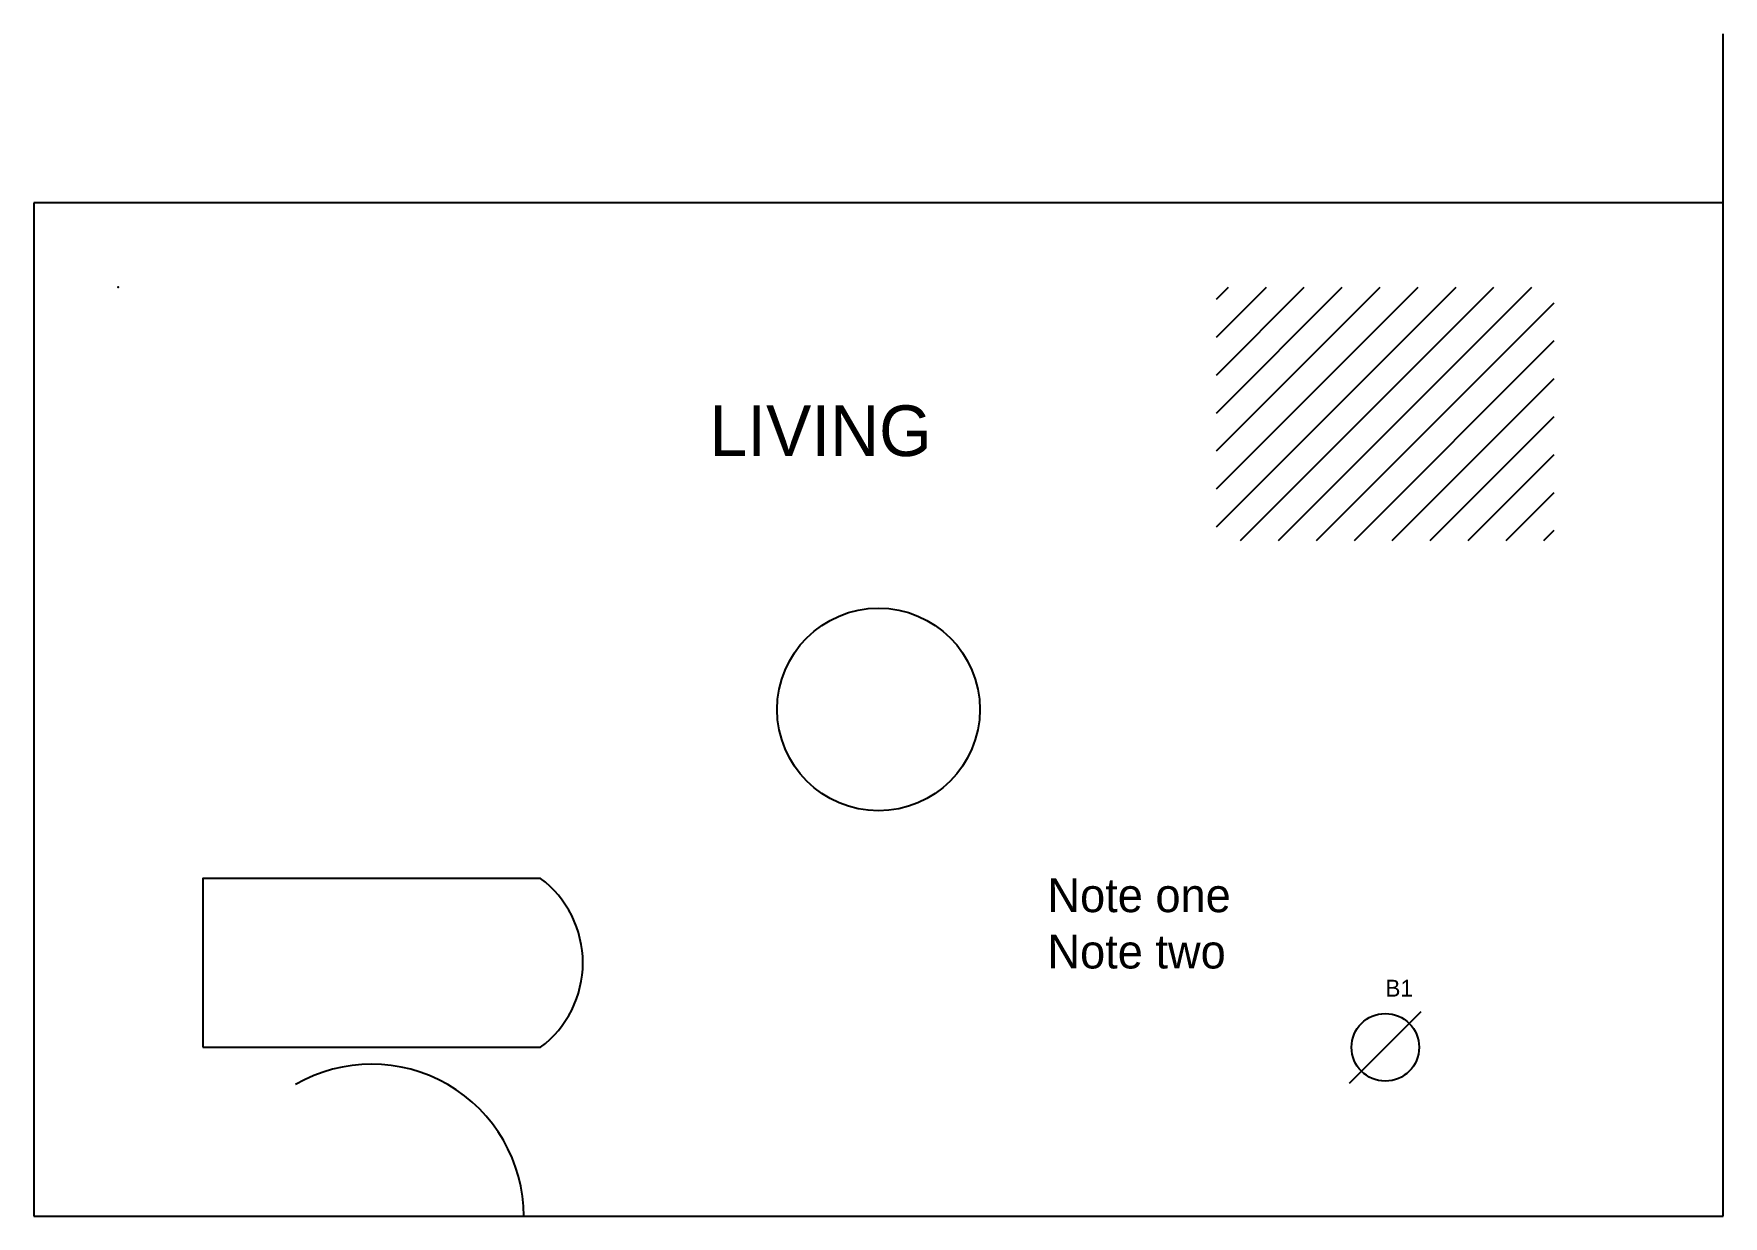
# Model space of a CAD drawing. Header units: metres. Extents: x 0 to 100, y 0 to 70.
import ezdxf

# ---------------------------------------------------------------- set-up
doc = ezdxf.new("R2010")
doc.units = ezdxf.units.M
for name, color, linetype in [('DOORS', 3, 'Continuous'), ('HATCH', 4, 'Continuous'), ('OTHER', 1, 'Continuous'), ('TEXT', 2, 'Continuous'), ('WALLS', 7, 'Continuous')]:
    doc.layers.add(name, color=color, linetype=linetype)

# ---------------------------------------------------------------- blocks, each defined once
blk = doc.blocks.new('BOLT')
blk.add_line((-3, 0), (3, 0))
blk.add_circle((0, 0), 2)
blk.add_attdef('TAG', (0, 3), '', height=1)

msp = doc.modelspace()

# ---------------------------------------------------------------- hatches: boundary and pattern name
at = {"layer": 'HATCH'}
h = msp.add_hatch(dxfattribs=at)
h.set_pattern_fill('ANSI31', scale=0.5)
h.paths.add_polyline_path([(70, 40), (90, 40), (90, 55), (70, 55)])

# ---------------------------------------------------------------- linework, layer by layer
at = {"layer": 'DOORS'}
msp.add_arc((20, 0), 9, 0, 120, dxfattribs=at)
at = {"layer": 'OTHER'}
msp.add_lwpolyline([(10, 10), (30, 10, 0.5), (30, 20), (10, 20)], format="xyb", close=True, dxfattribs=at)
msp.add_point((5, 55), dxfattribs=at)
at = {"layer": 'WALLS'}
for p, q in [((100, 0), (100, 70)), ((100, 60), (0, 60)), ((0, 60), (0, 0)), ((0, 0), (100, 0))]:
    msp.add_line(p, q, dxfattribs=at)
msp.add_circle((50, 30), 6, dxfattribs=at)

# ---------------------------------------------------------------- block references
at = {"layer": 'OTHER'}
ref = msp.add_blockref('BOLT', (80, 10), dxfattribs=dict(at, rotation=45))
ref.add_attrib('TAG', 'B1', (80, 13), dxfattribs={"layer": '0', "height": 1})

# ---------------------------------------------------------------- texts
at = {"layer": 'TEXT'}
msp.add_text('LIVING', height=3, dxfattribs=at).set_placement((40, 45))
at = {"layer": 'TEXT', "insert": (60, 20), "char_height": 2, "attachment_point": 1}
msp.add_mtext('Note one\\PNote two', dxfattribs=at)

doc.saveas('drawing.dxf')
